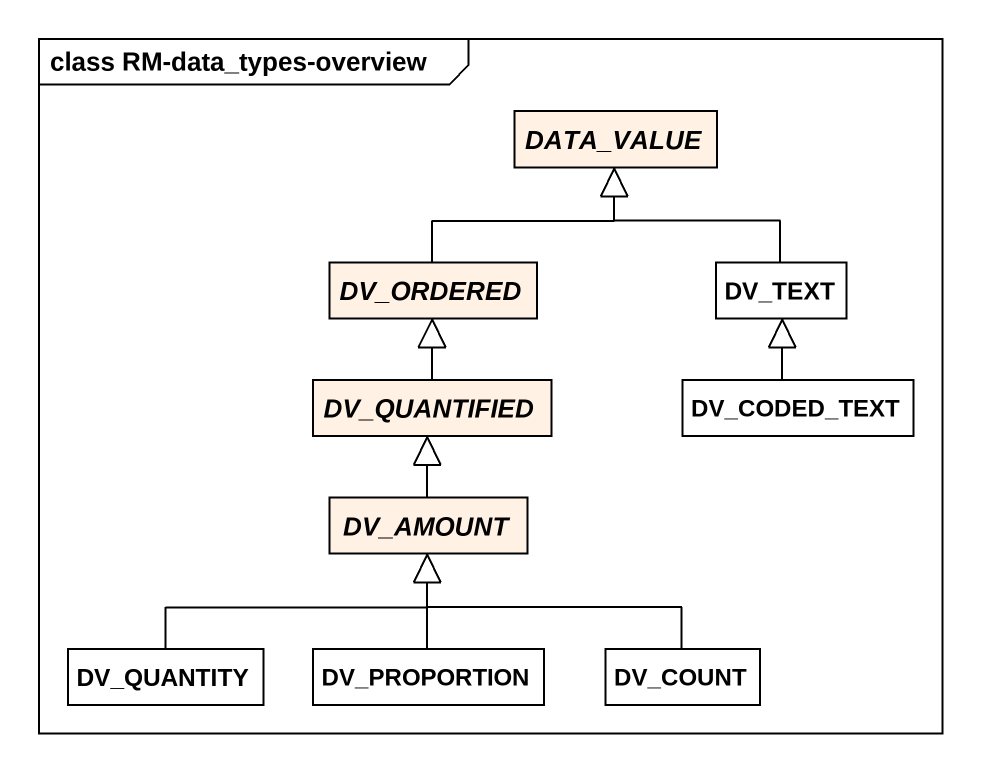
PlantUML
@startuml
mainframe class RM-data_types-overview
hide circle
hide empty members
abstract class DATA_VALUE #FFF2E5
abstract class DV_ORDERED #FFF2E5
class DV_TEXT
abstract class DV_QUANTIFIED #FFF2E5
class DV_CODED_TEXT
abstract class DV_AMOUNT #FFF2E5
class DV_QUANTITY
class DV_PROPORTION
class DV_COUNT
DV_ORDERED -up-|> DATA_VALUE
DV_TEXT -up-|> DATA_VALUE
DV_QUANTIFIED -up-|> DV_ORDERED
DV_CODED_TEXT -up-|> DV_TEXT
DV_AMOUNT -up-|> DV_QUANTIFIED
DV_QUANTITY -right-|> DV_AMOUNT
DV_PROPORTION -up-|> DV_AMOUNT
DV_COUNT -left-|> DV_AMOUNT
@enduml
